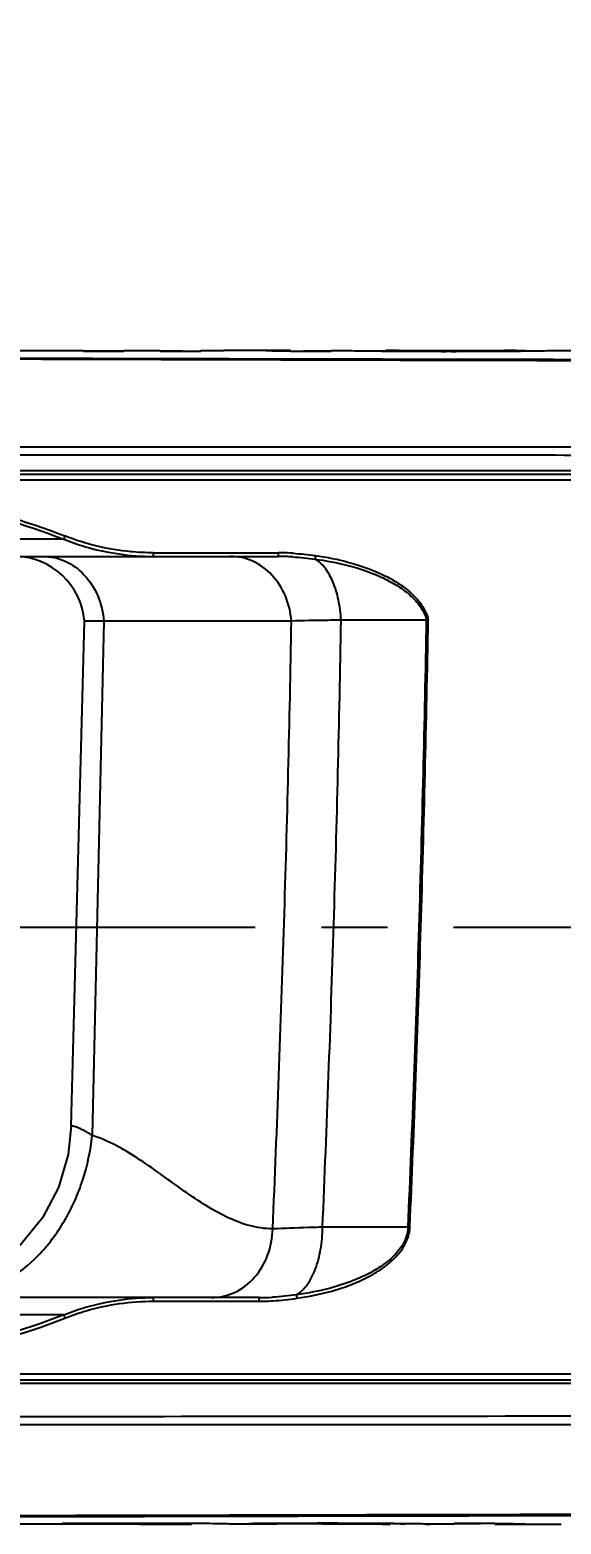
# Model space of a CAD drawing. Header units: millimetres. Extents: x 5828 to 6704, y 123 to 421.
# Drawn here: x 6414.59 to 6417.6, y 300.1 to 308.57 of the extents above; entities that cross this region are included whole.
import ezdxf
from ezdxf import colors
from ezdxf.entities.mleader import LeaderData, LeaderLine
from ezdxf.math import Vec2, Vec3

# ---------------------------------------------------------------- set-up
doc = ezdxf.new("R2010")
doc.units = ezdxf.units.MM
doc.linetypes.add('CENTER', pattern=[0.6, 0.375, -0.075, 0.075, -0.075])
for name, color, linetype in [('中心线', 7, 'Continuous'), ('外形图', 7, 'Continuous'), ('多重引线', 7, 'Continuous')]:
    doc.layers.add(name, color=color, linetype=linetype)
doc.styles.add('微软雅黑', font='msyh.ttc', dxfattribs={"height": 1.5})

msp = doc.modelspace()

# ---------------------------------------------------------------- linework, layer by layer
at = {"layer": '中心线', "linetype": 'CENTER', "ltscale": 5}
msp.add_line((6404.9955, 303.4871), (6447.9039, 303.4871), dxfattribs=at)
at = {"layer": '外形图', "color": 7, "linetype": 'Continuous'}
for p, q in [((6411.8498, 306.7537), (6414.8965, 306.7537)), ((6414.8965, 306.7493), (6414.8965, 306.7537)), ((6415.1261, 306.7498), (6414.8965, 306.7498)), ((6414.8965, 306.7493), (6415.1261, 306.7493)), ((6415.1261, 306.7537), (6415.1261, 306.7493)), ((6415.1261, 306.7537), (6415.3315, 306.7537)), ((6415.3315, 306.7493), (6415.3315, 306.7537)), ((6415.4572, 306.7498), (6415.3315, 306.7498)), ((6415.3315, 306.7493), (6415.5628, 306.7493)), ((6415.5628, 306.7505), (6415.5569, 306.7504)), ((6415.5628, 306.7537), (6415.5628, 306.7493)), ((6415.5628, 306.7537), (6415.6923, 306.7537)), ((6415.9653, 306.7523), (6415.9901, 306.752)), ((6415.9653, 306.7522), (6415.9901, 306.752)), ((6415.9901, 306.752), (6416.0704, 306.7509)), ((6415.9901, 306.752), (6416.139, 306.7498)), ((6416.0703, 306.7508), (6416.0703, 306.7535)), ((6416.0704, 306.7509), (6416.139, 306.7498)), ((6416.3016, 306.7498), (6416.1444, 306.7498)), ((6416.2108, 306.7493), (6416.3016, 306.7493)), ((6416.3016, 306.7537), (6416.3016, 306.7493)), ((6416.3016, 306.7537), (6416.3836, 306.7537)), ((6416.3833, 306.7537), (6416.4019, 306.7533)), ((6416.6092, 306.751), (6416.6109, 306.751)), ((6416.6109, 306.7537), (6416.6109, 306.7505)), ((6416.6109, 306.7537), (6416.6111, 306.7537)), ((6416.611, 306.7537), (6416.6109, 306.7537)), ((6416.6109, 306.7537), (6416.6109, 306.7537)), ((6416.611, 306.7505), (6416.611, 306.7537)), ((6416.6263, 306.7535), (6416.611, 306.7537)), ((6416.981, 306.749), (6416.981, 306.7517)), ((6417.3494, 306.7537), (6417.331, 306.7535)), ((6417.3494, 306.7506), (6417.3494, 306.7537)), ((6417.3495, 306.7537), (6417.3494, 306.7537)), ((6417.3495, 306.7506), (6417.3495, 306.7537)), ((6417.3495, 306.7537), (6417.3495, 306.7537)), ((6417.406, 306.7515), (6417.433, 306.7518)), ((6417.433, 306.7518), (6417.5633, 306.7536)), ((6417.5298, 306.7531), (6417.5772, 306.7537)), ((6417.5566, 306.7533), (6417.5772, 306.7537)), ((6417.5772, 306.7537), (6417.8855, 306.7537)), ((6417.5772, 306.7537), (6417.5772, 306.7537)), ((6417.5773, 306.7537), (6417.5772, 306.7537)), ((6417.5772, 306.7537), (6417.5773, 306.7537)), ((6409.2922, 306.0744), (6425.8402, 306.0744)), ((6409.2905, 306.0215), (6426.1043, 306.0215)), ((6409.3123, 306.0537), (6426.0227, 306.0537)), ((6414.7849, 305.6842), (6414.2127, 305.6842)), ((6409.4465, 305.5871), (6416.0015, 305.5871)), ((6415.292, 305.6076), (6416.0007, 305.6076)), ((6416.8419, 305.2253), (6416.3575, 305.2253)), ((6414.8269, 302.3609), (6414.9018, 305.2204)), ((6416.0756, 305.2204), (6414.9018, 305.2204)), ((6415.0116, 305.2204), (6414.9455, 302.3062)), ((6416.8, 303.4872), (6416.8096, 303.4871)), ((6416.7373, 301.7861), (6416.2519, 301.7861)), ((6415.8922, 301.3871), (6409.3532, 301.3871)), ((6415.292, 301.3665), (6415.8914, 301.3665)), ((6414.7849, 301.29), (6414.2321, 301.29)), ((6426.1043, 300.9527), (6409.2905, 300.9527)), ((6409.3123, 300.9204), (6426.1067, 300.9204)), ((6426.1082, 300.8997), (6409.2922, 300.8997)), ((6414.7747, 300.1037), (6413.7392, 300.1037)), ((6415.2153, 300.1079), (6414.7747, 300.1079)), ((6414.7747, 300.1055), (6415.2101, 300.1055)), ((6415.2101, 300.1055), (6415.2101, 300.1079)), ((6415.2101, 300.1055), (6415.2153, 300.1055)), ((6415.5086, 300.1039), (6415.2153, 300.1039)), ((6415.2153, 300.1038), (6415.5086, 300.1038)), ((6415.5087, 300.1072), (6415.5047, 300.1073)), ((6415.5091, 300.104), (6415.5086, 300.1039)), ((6415.7321, 300.1037), (6415.7139, 300.1046)), ((6415.8345, 300.1037), (6415.7321, 300.1037)), ((6415.7322, 300.1037), (6415.7321, 300.1037)), ((6415.9924, 300.1047), (6415.9924, 300.1073)), ((6416.2484, 300.1056), (6416.2192, 300.1056)), ((6416.2484, 300.1082), (6416.2484, 300.1056)), ((6416.6362, 300.1037), (6416.2484, 300.1037)), ((6416.6361, 300.1038), (6416.6364, 300.1037)), ((6416.6365, 300.1037), (6416.6362, 300.1037)), ((6416.6364, 300.1067), (6416.6364, 300.1037)), ((6416.6364, 300.1037), (6416.6364, 300.1037)), ((6416.6364, 300.1037), (6416.6365, 300.1037)), ((6416.6922, 300.1058), (6416.7204, 300.1055)), ((6416.8398, 300.1041), (6416.8641, 300.1037)), ((6416.8643, 300.1037), (6416.8448, 300.1041)), ((6416.8641, 300.1037), (6416.8643, 300.1037)), ((6416.9984, 300.1037), (6416.8641, 300.1037)), ((6416.8643, 300.1037), (6416.8643, 300.1037)), ((6416.9984, 300.1037), (6416.9984, 300.1078)), ((6417.0892, 300.1078), (6416.9984, 300.1078)), ((6416.9984, 300.1075), (6417.1485, 300.1075)), ((6417.309, 300.1054), (6417.161, 300.1074)), ((6417.2297, 300.1063), (6417.161, 300.1074)), ((6417.2297, 300.1064), (6417.2297, 300.1039)), ((6417.309, 300.1054), (6417.2297, 300.1063)), ((6417.332, 300.1052), (6417.309, 300.1054)), ((6417.332, 300.1051), (6417.309, 300.1054))]:
    msp.add_line(p, q, dxfattribs=at)
for points in [[(6417.4311, 306.7518), (6417.4751, 306.7523), (6417.5298, 306.7531)], [(6414.8269, 302.3609), (6414.8093, 302.1985), (6414.7542, 302.0119), (6414.664, 301.8394), (6414.542, 301.6877), (6414.502, 301.649)], [(6415.7321, 300.1037), (6415.7306, 300.1039), (6415.7248, 300.1042), (6415.7139, 300.1046)]]:
    msp.add_lwpolyline(points, dxfattribs=at)
for centre, radius, start, end in [((6415.4606, 314.2258), 7.476, 269.97345, 270.52722), ((6415.4982, 310.3775), 3.6275, 270.49414, 270.92842), ((6415.6925, 281.152), 25.6018, 89.38955, 90.00046), ((6415.9656, 281.3837), 25.37, 90.00054, 90.31473), ((6415.9656, 281.386), 25.3677, 89.76334, 90.00054), ((6416.7355, 324.6418), 17.8916, 268.93174, 269.33869), ((6416.8985, 339.0011), 32.2514, 269.34107, 269.48611), ((6416.9431, 342.0236), 35.2746, 269.32739, 270.06164), ((6416.9958, 345.5486), 38.7996, 269.97824, 270.64281), ((6417.1607, 328.7341), 21.9843, 270.70474, 271.03186), ((6414.5032, 305.1871), 0.4, 4.78024, 88.58772), ((6415.9996, 304.3726), 1.235, 86.78387, 89.94722), ((6415.9998, 304.3034), 1.2837, 86.24518, 89.92388), ((6415.9914, 304.2066), 1.4012, 86.15235, 86.83064), ((6291.9363, 307.3872), 124.44, 358.211052, 359.004574), ((6280.1527, 307.6552), 136.7108, 358.252928, 358.981594), ((6277.9017, 307.718), 138.9723, 358.255384, 358.972639), ((6295.5998, 307.286), 120.4935, 358.204872, 359.017723), ((6282.8994, 307.6153), 133.198, 357.487655, 358.234453), ((6281.8674, 307.6387), 134.5119, 357.506293, 358.237876), ((6283.1795, 307.5555), 133.6824, 357.526453, 358.25606), ((6283.7042, 307.5354), 133.167, 357.525339, 358.257924), ((6416.7792, 302.5258), 0.7409, 266.76375, 267.50914), ((6415.8877, 302.683), 1.3165, 270.1615, 273.1876), ((6415.8907, 302.6479), 1.2608, 270.06578, 273.50397), ((6415.8881, 302.669), 1.3025, 273.20371, 273.57916), ((6415.266, 254.6327), 45.4752, 89.69929, 90.06388), ((6415.6377, 297.6222), 2.4835, 88.24035, 88.59638), ((6416.252, 259.1749), 40.9333, 90.00512, 90.58444), ((6416.2648, 259.555), 40.5506, 90.06439, 90.38482), ((6416.2913, 260.4587), 39.6495, 89.38425, 90.06203), ((6416.5005, 279.9373), 20.1697, 89.02188, 89.38375), ((6416.3211, 263.2148), 36.8929, 89.19442, 89.37988), ((6417.3321, 327.0507), 26.9469, 269.78229, 269.99979), ((6417.6051, 327.3034), 27.1997, 269.42464, 269.99956), ((6417.3321, 327.0524), 26.9486, 269.9998, 270.29552)]:
    msp.add_arc(centre, radius, start, end, dxfattribs=at)
for points, knots in [([(6416.139, 306.7498), (6416.1438, 306.7498), (6416.1678, 306.7494), (6416.1917, 306.7493), (6416.2108, 306.7493)], [0, 0, 0, 0, 0.202869, 1, 1, 1, 1]), ([(6416.981, 306.7517), (6416.941, 306.7517), (6416.8228, 306.7518), (6416.7045, 306.7525), (6416.6263, 306.7535)], [0, 0, 0, 0, 0.338157, 1, 1, 1, 1]), ([(6417.331, 306.7535), (6417.3151, 306.7533), (6417.1985, 306.752), (6417.0818, 306.7517), (6416.981, 306.7517)], [0, 0, 0, 0, 0.135835, 1, 1, 1, 1]), ([(6417.406, 306.7515), (6417.4016, 306.7515), (6417.3833, 306.7513), (6417.3649, 306.7511), (6417.3509, 306.751)], [0, 0, 0, 0, 0.238186, 1, 1, 1, 1]), ([(6424.2495, 306.6952), (6423.7324, 306.697), (6422.6984, 306.6947), (6421.1475, 306.6969), (6419.5968, 306.6986), (6417.5299, 306.7016), (6414.9476, 306.7072), (6412.8822, 306.7128), (6411.8498, 306.7157)], [0, 0, 0, 0, 0.125091, 0.250173, 0.375237, 0.500274, 0.750238, 1, 1, 1, 1]), ([(6424.2498, 306.6867), (6423.733, 306.6904), (6422.6992, 306.6897), (6421.1486, 306.6903), (6419.5983, 306.6913), (6417.532, 306.6954), (6414.9504, 306.7029), (6412.8855, 306.7086), (6411.8535, 306.7116)], [0, 0, 0, 0, 0.125093, 0.250177, 0.375241, 0.500278, 0.75024, 1, 1, 1, 1]), ([(6424.2492, 306.1543), (6423.7332, 306.1611), (6422.7011, 306.1632), (6421.153, 306.1593), (6419.6051, 306.1576), (6418.0574, 306.1595), (6416.51, 306.1605), (6414.448, 306.1601), (6412.9018, 306.1621), (6411.8713, 306.1622)], [0, 0, 0, 0, 0.12507, 0.250138, 0.375197, 0.500241, 0.62526, 0.75024, 1, 1, 1, 1]), ([(6424.2498, 306.203), (6423.7339, 306.2085), (6422.7018, 306.2083), (6421.1539, 306.2054), (6419.606, 306.2057), (6418.0583, 306.2065), (6416.511, 306.2068), (6414.9641, 306.2044), (6413.418, 306.2062), (6412.3875, 306.206), (6411.8724, 306.2056)], [0, 0, 0, 0, 0.125069, 0.250136, 0.375194, 0.500237, 0.625256, 0.750237, 0.875159, 1, 1, 1, 1]), ([(6414.7915, 305.7028), (6414.7899, 305.6989), (6414.7877, 305.6927), (6414.7853, 305.6865), (6414.7849, 305.6842)], [0, 0, 0, 0, 0.64028, 1, 1, 1, 1]), ([(6414.7849, 305.6842), (6414.8252, 305.668), (6414.9888, 305.6116), (6415.1632, 305.5871), (6415.2929, 305.5871)], [0, 0, 0, 0, 0.250498, 1, 1, 1, 1]), ([(6415.292, 305.6076), (6415.2493, 305.6077), (6415.079, 305.6155), (6414.9101, 305.6554), (6414.7915, 305.7028)], [0, 0, 0, 0, 0.250604, 1, 1, 1, 1]), ([(6414.6663, 305.5871), (6414.7093, 305.5871), (6414.7979, 305.5675), (6414.9089, 305.4855), (6414.9857, 305.3645), (6415.008, 305.2691), (6415.0116, 305.2204)], [0, 0, 0, 0, 0.23401, 0.477275, 0.733648, 1, 1, 1, 1]), ([(6415.292, 305.6076), (6415.292, 305.605), (6415.2921, 305.6002), (6415.2922, 305.5945), (6415.2924, 305.5908), (6415.2925, 305.5888), (6415.2927, 305.5879), (6415.2927, 305.5871), (6415.2929, 305.5871)], [0, 0, 0, 0, 0.378952, 0.703508, 0.828272, 0.9211, 0.978843, 1, 1, 1, 1]), ([(6416.0752, 305.2204), (6416.0716, 305.2691), (6416.0493, 305.3644), (6415.9725, 305.4855), (6415.8615, 305.5674), (6415.7729, 305.5871), (6415.73, 305.5871)], [0, 0, 0, 0, 0.266296, 0.522638, 0.76594, 1, 1, 1, 1]), ([(6416.0007, 305.6076), (6416.0007, 305.605), (6416.0008, 305.6002), (6416.0009, 305.5945), (6416.001, 305.5908), (6416.0011, 305.5888), (6416.0013, 305.5879), (6416.0013, 305.5871), (6416.0015, 305.5871)], [0, 0, 0, 0, 0.37915, 0.703853, 0.828653, 0.921475, 0.979143, 1, 1, 1, 1]), ([(6416.2113, 305.5914), (6416.2108, 305.5872), (6416.21, 305.5807), (6416.2092, 305.5741), (6416.2092, 305.5716)], [0, 0, 0, 0, 0.634826, 1, 1, 1, 1]), ([(6416.3575, 305.2253), (6416.3555, 305.2641), (6416.3461, 305.3384), (6416.3159, 305.4395), (6416.2721, 305.52), (6416.2309, 305.5596), (6416.2092, 305.5716)], [0, 0, 0, 0, 0.299454, 0.573601, 0.808585, 1, 1, 1, 1]), ([(6416.2092, 305.5716), (6416.2717, 305.5634), (6416.3958, 305.54), (6416.546, 305.4904), (6416.6588, 305.4339), (6416.7242, 305.3893), (6416.7709, 305.3469), (6416.8016, 305.3107), (6416.8265, 305.2704), (6416.8392, 305.2409), (6416.8419, 305.2253)], [0, 0, 0, 0, 0.249972, 0.499808, 0.624797, 0.74973, 0.812255, 0.874716, 0.93744, 1, 1, 1, 1]), ([(6416.2113, 305.5914), (6416.2753, 305.5826), (6416.4022, 305.5577), (6416.5554, 305.5048), (6416.6698, 305.4446), (6416.7487, 305.388), (6416.8157, 305.3173), (6416.8445, 305.2576), (6416.8517, 305.2263)], [0, 0, 0, 0, 0.250201, 0.500248, 0.625346, 0.750382, 0.875326, 1, 1, 1, 1]), ([(6416.3575, 305.2253), (6416.3296, 305.2252), (6416.2357, 305.2244), (6416.1417, 305.2229), (6416.0756, 305.2204)], [0, 0, 0, 0, 0.296527, 1, 1, 1, 1]), ([(6414.9455, 302.3062), (6414.9368, 302.3119), (6414.9203, 302.322), (6414.8967, 302.3349), (6414.8762, 302.3446), (6414.8592, 302.3517), (6414.8471, 302.3559), (6414.8394, 302.3582), (6414.835, 302.3593), (6414.8317, 302.3601), (6414.8291, 302.3604), (6414.828, 302.361), (6414.8269, 302.3607), (6414.8269, 302.3609)], [0, 0, 0, 0, 0.236588, 0.441797, 0.614644, 0.754931, 0.863095, 0.905226, 0.939495, 0.966023, 0.984907, 0.996216, 1, 1, 1, 1]), ([(6414.4599, 301.4825), (6414.526, 301.5216), (6414.6508, 301.6228), (6414.7977, 301.8196), (6414.9014, 302.052), (6414.9369, 302.2208), (6414.9455, 302.3062)], [0, 0, 0, 0, 0.23299, 0.481093, 0.739229, 1, 1, 1, 1]), ([(6415.9694, 301.7766), (6415.9245, 301.7766), (6415.8327, 301.791), (6415.7019, 301.8436), (6415.5754, 301.9167), (6415.4096, 302.0304), (6415.2118, 302.1788), (6415.0371, 302.2777), (6414.9455, 302.3062)], [0, 0, 0, 0, 0.115592, 0.235699, 0.36138, 0.491175, 0.752924, 1, 1, 1, 1]), ([(6415.6231, 301.3871), (6415.6676, 301.3871), (6415.7598, 301.4083), (6415.8735, 301.4965), (6415.9493, 301.6254), (6415.9682, 301.7257), (6415.9694, 301.7766)], [0, 0, 0, 0, 0.233454, 0.476751, 0.733593, 1, 1, 1, 1]), ([(6416.2519, 301.7861), (6416.224, 301.7853), (6416.1298, 301.7825), (6416.0356, 301.7795), (6415.9694, 301.7766)], [0, 0, 0, 0, 0.296333, 1, 1, 1, 1]), ([(6416.7373, 301.7861), (6416.7357, 301.7534), (6416.7145, 301.6884), (6416.6498, 301.6126), (6416.5706, 301.5532), (6416.4835, 301.5064), (6416.392, 301.4694), (6416.2663, 301.4308), (6416.1691, 301.412), (6416.104, 301.4032)], [0, 0, 0, 0, 0.124542, 0.249466, 0.374526, 0.499598, 0.62471, 0.749834, 1, 1, 1, 1]), ([(6416.104, 301.4032), (6416.1275, 301.4165), (6416.1714, 301.461), (6416.2162, 301.5507), (6416.2453, 301.6625), (6416.2518, 301.7439), (6416.2519, 301.7861)], [0, 0, 0, 0, 0.190322, 0.426611, 0.70224, 1, 1, 1, 1]), ([(6416.1062, 301.3835), (6416.1726, 301.3938), (6416.2721, 301.4125), (6416.4003, 301.454), (6416.4934, 301.4933), (6416.5815, 301.543), (6416.6611, 301.6058), (6416.7248, 301.6854), (6416.7457, 301.7521), (6416.747, 301.7856)], [0, 0, 0, 0, 0.250142, 0.37527, 0.500374, 0.625429, 0.750477, 0.875401, 1, 1, 1, 1]), ([(6414.7849, 301.29), (6414.8252, 301.3061), (6414.9888, 301.3625), (6415.1632, 301.3871), (6415.2929, 301.3871)], [0, 0, 0, 0, 0.250498, 1, 1, 1, 1]), ([(6414.7915, 301.2714), (6414.8311, 301.2872), (6414.9925, 301.3425), (6415.1643, 301.3664), (6415.292, 301.3665)], [0, 0, 0, 0, 0.250483, 1, 1, 1, 1]), ([(6415.2929, 301.3871), (6415.2927, 301.3871), (6415.2927, 301.3863), (6415.2925, 301.3853), (6415.2924, 301.3833), (6415.2922, 301.3797), (6415.2921, 301.374), (6415.292, 301.3691), (6415.292, 301.3665)], [0, 0, 0, 0, 0.021061, 0.078613, 0.171311, 0.295908, 0.620718, 1, 1, 1, 1]), ([(6415.8922, 301.3871), (6415.892, 301.3871), (6415.892, 301.3863), (6415.8918, 301.3854), (6415.8918, 301.3833), (6415.8916, 301.3797), (6415.8915, 301.374), (6415.8914, 301.3691), (6415.8914, 301.3665)], [0, 0, 0, 0, 0.020803, 0.078291, 0.170984, 0.295611, 0.620548, 1, 1, 1, 1]), ([(6416.104, 301.4032), (6416.104, 301.4008), (6416.1048, 301.3942), (6416.1056, 301.3876), (6416.1062, 301.3835)], [0, 0, 0, 0, 0.366167, 1, 1, 1, 1]), ([(6414.7849, 301.29), (6414.7853, 301.2876), (6414.7877, 301.2814), (6414.7899, 301.2753), (6414.7915, 301.2714)], [0, 0, 0, 0, 0.359431, 1, 1, 1, 1]), ([(6411.8795, 300.7134), (6412.3943, 300.7132), (6413.4241, 300.7137), (6415.4847, 300.7138), (6417.5462, 300.718), (6419.6082, 300.7144), (6421.1551, 300.7105), (6422.7021, 300.7081), (6423.7335, 300.7111), (6424.2492, 300.719)], [0, 0, 0, 0, 0.124839, 0.249761, 0.499759, 0.624804, 0.749863, 0.87493, 1, 1, 1, 1]), ([(6412.0495, 300.6681), (6412.2174, 300.668), (6412.5531, 300.6687), (6412.9728, 300.667), (6413.3086, 300.6686), (6413.5605, 300.668), (6413.8125, 300.6676), (6414.1064, 300.6685), (6414.4424, 300.6677), (6414.9465, 300.6683), (6415.8288, 300.6679), (6417.0895, 300.6681), (6418.6026, 300.6677), (6419.6115, 300.6684), (6420.1159, 300.6682)], [0, 0, 0, 0, 0.062423, 0.124869, 0.156089, 0.187319, 0.218553, 0.249786, 0.296646, 0.343509, 0.437253, 0.624792, 0.812381, 1, 1, 1, 1]), ([(6411.8548, 300.1455), (6412.8867, 300.1484), (6414.9514, 300.154), (6417.5327, 300.1597), (6419.5988, 300.1636), (6421.149, 300.1658), (6422.6993, 300.1668), (6423.733, 300.1687), (6424.2498, 300.168)], [0, 0, 0, 0, 0.249761, 0.499723, 0.624761, 0.749825, 0.874907, 1, 1, 1, 1]), ([(6411.8564, 300.1395), (6412.8882, 300.1422), (6414.9527, 300.1475), (6417.5337, 300.1525), (6419.5995, 300.1558), (6421.1495, 300.157), (6422.6996, 300.1584), (6423.7331, 300.1596), (6424.2499, 300.1588)], [0, 0, 0, 0, 0.249761, 0.499725, 0.624763, 0.749827, 0.874908, 1, 1, 1, 1]), ([(6415.2153, 300.1055), (6415.2361, 300.1055), (6415.3134, 300.1055), (6415.3907, 300.1054), (6415.4471, 300.1049)], [0, 0, 0, 0, 0.269911, 1, 1, 1, 1]), ([(6415.4471, 300.1049), (6415.4563, 300.1048), (6415.4693, 300.1047), (6415.4851, 300.1045), (6415.4939, 300.1044), (6415.5003, 300.1042), (6415.5053, 300.1044), (6415.5072, 300.1038), (6415.5091, 300.1042), (6415.5091, 300.104)], [0, 0, 0, 0, 0.448703, 0.624697, 0.765443, 0.871782, 0.944904, 0.986675, 1, 1, 1, 1]), ([(6415.6985, 300.105), (6415.6894, 300.1052), (6415.6261, 300.1065), (6415.5628, 300.1069), (6415.5087, 300.1072)], [0, 0, 0, 0, 0.144705, 1, 1, 1, 1]), ([(6415.8345, 300.106), (6415.8543, 300.1058), (6415.8937, 300.105), (6415.9464, 300.1056), (6415.9792, 300.1048), (6415.9924, 300.1047)], [0, 0, 0, 0, 0.375003, 0.749993, 1, 1, 1, 1]), ([(6416.2484, 300.1056), (6416.2984, 300.1056), (6416.3916, 300.1054), (6416.5118, 300.1051), (6416.5911, 300.1041), (6416.6272, 300.104), (6416.6364, 300.1037)], [0, 0, 0, 0, 0.386837, 0.720721, 0.929155, 1, 1, 1, 1]), ([(6416.6922, 300.1058), (6416.6879, 300.1059), (6416.6697, 300.1061), (6416.6515, 300.1062), (6416.6377, 300.1063)], [0, 0, 0, 0, 0.238244, 1, 1, 1, 1]), ([(6417.161, 300.1074), (6417.1562, 300.1074), (6417.1322, 300.1077), (6417.1083, 300.1078), (6417.0892, 300.1078)], [0, 0, 0, 0, 0.201665, 1, 1, 1, 1])]:
    msp.add_open_spline(points, degree=3, knots=knots, dxfattribs=at)
for points in [[(6414.082, 305.8769), (6414.3219, 305.8384), (6414.5592, 305.774), (6414.7849, 305.6842)], [(6414.0857, 305.8969), (6414.3266, 305.8581), (6414.5648, 305.7932), (6414.7915, 305.7028)], [(6416.0838, 305.5843), (6416.1258, 305.5816), (6416.1676, 305.5772), (6416.2092, 305.5716)], [(6416.0854, 305.6047), (6416.1275, 305.6018), (6416.1695, 305.5971), (6416.2113, 305.5914)], [(6416.8517, 305.2263), (6416.8484, 305.226), (6416.8452, 305.2257), (6416.8419, 305.2253)], [(6416.104, 301.4032), (6416.0588, 301.3971), (6416.0134, 301.3922), (6415.9678, 301.3894)], [(6415.9694, 301.3691), (6416.0152, 301.3719), (6416.0608, 301.377), (6416.1062, 301.3835)], [(6414.7849, 301.29), (6414.5454, 301.1947), (6414.2928, 301.1279), (6414.0377, 301.0904)], [(6414.0414, 301.0704), (6414.2975, 301.1082), (6414.5511, 301.1752), (6414.7915, 301.2714)]]:
    msp.add_open_spline(points, degree=3, dxfattribs=at)

# ---------------------------------------------------------------- leaders
at = {"layer": '多重引线'}
ml = msp.add_multileader_mtext('Standard', dxfattribs=at)
ml.set_content('4×{\\C256;Φ11 through}', style='微软雅黑')
ml.set_leader_properties()
ml.build(insert=Vec2(0, 0))
ml.multileader.update_dxf_attribs({"text_left_attachment_type": 5, "text_right_attachment_type": 5, "dogleg_length": 1, "arrow_head_size": 1.25})
ctx = ml.context
ctx.base_point, ctx.char_height, ctx.arrow_head_size, ctx.plane_origin = Vec3(6401.8468, 315.3644), 1.5, 1.25, Vec3(6427.2498, 308.0871)
ctx.left_attachment, ctx.right_attachment, ctx.text_align_type = 5, 5, 2
notes = []
notes.append((ctx, [(0, (1, 1, 0), (6421.5495, 315.3644), (-1, 0), 1, [(0, [(6427.2498, 308.0871)], 0, [])])]))
ctx.mtext.insert, ctx.mtext.alignment, ctx.mtext.flow_direction = Vec3(6418.5495, 317.4542), 3, 5
for ctx, leaders in notes:
    for number, flags, end, landing, length, lines in leaders:
        leader = LeaderData()
        leader.index, (leader.has_last_leader_line, leader.has_dogleg_vector, leader.attachment_direction) = number, flags
        leader.last_leader_point, leader.dogleg_vector, leader.dogleg_length = Vec3(end), Vec3(landing), length
        for number, points, colour, breaks in lines:
            line = LeaderLine()
            line.index, line.vertices, line.color, line.breaks = number, Vec3.list(points), colors.encode_raw_color(colour), breaks
            leader.lines.append(line)
        ctx.leaders.append(leader)

doc.saveas('drawing.dxf')
